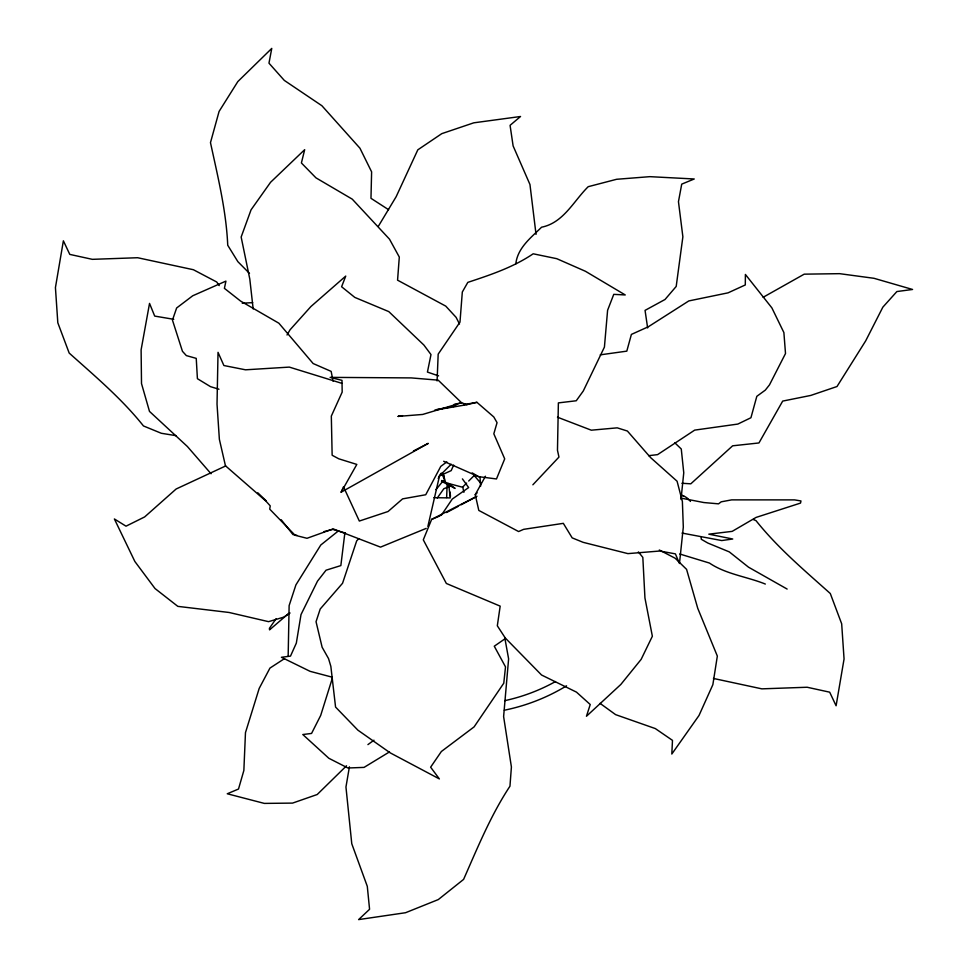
<?xml version="1.0" encoding="UTF-8"?>
<svg xmlns="http://www.w3.org/2000/svg" width="968" height="968" viewBox="0 0 968 968"><rect width="100%" height="100%" fill="white"/><g stroke="black" fill="none" stroke-linecap="round" stroke-linejoin="round"><path stroke-width="1.45" d="M288.161 656.244L289.129 605.605L295.906 584.902L320.783 545.008L338.268 531.009M437.088 380.944L438.177 354.143L459.981 322.114L462.317 292.009L467.81 282.378C490.582 274.827 512.979 267.434 533.186 253.797L556.769 258.686L585.471 271.294L625.243 294.95L613.76 294.357L607.601 310.28L604.419 347.113L583.293 390.975L576.25 400.764L558.379 402.894L557.471 450.277L558.959 457.077L532.872 484.799M446.635 497.54L447.192 483.347M681 499.488L683.759 472.808L681.266 448.983L674.865 442.86M344.898 532.642L340.845 565.59L326.047 570.2L317.504 581.139L301.012 614.571L296.329 643.115L290.497 656.122L281.422 657.284L310.087 671.332L331.964 677.116M349.412 766.825L345.951 787.032L351.771 843.745L367.296 886.337L369.57 909.291L358.62 919.6L405.568 912.715L438.298 899.575L463.587 879.404C477.611 847.665 490.74 815.286 509.954 786.21L511.406 766.983L503.614 716.574L508.611 658.845L504.86 638.251M515.811 263.877C517.529 247.941 530.96 237.656 541.584 227.202C563.497 222.821 573.588 201.078 588.205 186.691L616.616 179.286L649.867 176.66L694.25 178.983L681.726 184.126L678.459 201.671L682.876 236.809L676.196 286.443L665.028 299.487L645.051 310.377L647.64 327.946M427.892 526.386L439.508 475.893L441.009 473.328M332.326 678.278L320.698 715.425L311.563 733.441L302.803 734.53L328.842 758.271L347.899 767.999L364.053 767.394L389.511 751.894M476.97 496.245L431.655 519.38L423.294 539.841L446.357 583.474L500.178 606.137L497.322 625.788L505.272 637.997L541.548 675.011L576.48 692.132L590.238 704.522L586.451 716.26L620.827 684.461L641.143 659.377L652.359 636.242L644.942 597.982L642.825 557.386L638.384 551.917M413.469 450.955L428.267 443.368L341.147 492.192L343.507 486.807L359.334 521.05L388.035 511.515L402.603 498.871L425.738 494.745L440.767 466.394L446.829 461.893M453.641 465.1L451.197 470.617L439.508 475.893L438.226 478.555M557.471 417.196L591.303 430.191L617.221 427.844L627.397 431.038L650.593 457.598L677.068 481.217L682.38 501.484L683.311 527.112L679.463 563.485L675.398 553.865L659.74 551.022L627.905 553.623L583.111 542.322L572.185 537.881L563.328 523.349L523.64 529.339L518.594 531.541L478.809 510.426L475.24 494.684L485.452 476.232M341.147 492.192L356.817 464.422L338.8 458.808L332.145 455.25L331.322 416.095L342.176 392.113L341.994 380.351L330.1 377.375L411.243 377.907L438.189 380.158L461.579 402.761L466.951 404.66L476.909 402.313L493.801 416.966L497.056 422.665L493.825 433.809L504.703 458.868L496.487 478.954L478.567 476.655L443.659 461.276M287.036 335.001L290.037 329.81L310.934 306.517L345.745 276.074L341.607 286.746L354.808 297.406L388.797 311.611L423.911 345.068L430.99 354.566L427.433 372.075L438.601 375.886M378.306 226.379L396.154 196.698L417.813 149.834L441.795 133.644L473.776 122.827L520.542 116.499L510.075 125.332L513.113 145.914L529.956 184.501L536.03 234.353M441.275 515.351L452.238 499.077L468.657 487.569L462.414 478.882M276.074 618.734L269.406 628.329L269.54 629.89L288.621 613.494M437.282 498L443.84 488.719L450.035 486.311M435.963 489.602L443.296 480.697M358.753 538.692L356.684 540.87L342.551 583.268L320.214 609.005L316.04 621.71L322.126 647.241L328.551 658.627L330.85 666.359L335.569 707.076L357.894 730.162L390.152 752.826L439.375 778.925L430.627 767.188L441.36 751.507L474.102 726.883L503.771 683.202L505.514 666.891L494.273 646.213L505.381 638.529M346.532 765.773L317.214 794.51L292.554 803.101L264.337 803.404L227.262 793.772L238.503 789.029L243.863 770.467L245.473 732.631L259.194 688.405L269.951 668.089L284.519 658.615M466.636 483.092L462.51 487.219L445.607 482.705L443.344 474.259M468.694 481.023L474.877 474.84L473.8 475.058L480.648 483.068M439.508 475.893L451.161 464.265M475.24 494.684L477.103 492.845M367.925 744.61L373.963 740.205M290.061 612.998L283.854 617.1L268.559 621.662L229.089 612.478L177.834 606.367L155.025 588.544L134.855 561.476L114.381 518.957L126.009 526.181L144.655 516.924L176.14 488.997L225.701 465.935M763.135 297.285L804.214 274.162L839.595 273.666L874.007 278.3L912.57 289.468L896.876 291.549L882.84 307.171L865.719 340.809L837.005 386.522L810.785 395.428L782.688 401.091L758.948 442.957L732.631 445.812L690.813 483.819L681.908 483.262M446.575 512.532L458.481 506.204M461.131 504.788L475.687 497.044M431.655 519.38L439.908 515.932M426.186 528.395L380.533 547.126L333.161 528.891L307.001 538.293L295.071 535.268L269.721 509.144L270.229 505.865L265.825 501L225.447 465.765L219.373 439.339L217.026 404.164L218.03 352.34L223.886 365.529L245.533 369.812L289.323 367.102L341.97 383.376M324.026 531.601L332.738 529.411L345.516 533.09M454.198 404.346L461.579 402.761L422.677 414.449L398.138 416.397L401.091 415.768M436.786 409.488L450.156 407.092M453.133 406.56L456.097 406.028M463.527 404.697L476.909 402.313M398.138 416.397L402.531 415.647M434.741 410.154L466.951 404.66M600.233 354.845L626.804 351.142L631.39 334.42L648.354 326.748L688.817 300.927L728.045 292.844L745.3 284.943L745.396 274.452L771.871 307.872L783.886 332.556L785.508 353.538L769.463 384.901L765.301 390.128L756.819 396.323L750.938 417.74L737.834 424.069L694.685 430.119L657.587 454.633L648.705 455.674M242.23 303.214L252.684 302.633M433.846 497.673L450.205 497.915L448.62 483.468L455.093 488.441L441.456 481.253M176.128 435.673L161.317 433.277L143.47 425.956C121.762 398.695 95.021 376.201 69.176 353.054L57.814 322.78L55.43 287.581L63.38 240.814L69.793 254.403L92.335 259.339L137.637 257.73L193.382 269.721L216.711 281.99L219.228 285.62M173.756 319.307L154.698 316.088L149.532 303.407L141.11 349.835L141.51 383.594L149.495 411.412L187.368 446.49L211.036 473.751M682.029 533.066L721.729 540.555L732.74 539.007L708.806 534.167L732.171 531.371L756.105 517.408L800.536 503.082L800.96 500.952L794.607 499.887L731.651 499.875L721.208 501.823L718.534 503.844L703.869 502.549L680.637 498.036M296.994 535.377L292.965 534.566L281.204 519.755M713.44 678.447L761.852 688.853L807.143 687.244L829.685 692.18L836.098 705.769L844.06 659.002L841.676 623.803L830.302 593.529C804.456 570.382 777.727 547.888 756.008 520.639L753.261 519.501M679.705 553.986L709.435 563.049C725.867 574.218 747.042 576.674 765.337 584.055M680.637 495.084L683.662 495.967M218.949 389.233L210.528 386.668L197.411 378.694L196.238 358.378L186.34 355.595L182.456 351.311L172.461 320.13L176.636 307.981L192.729 295.772L225.931 281.107L224.407 288.343L240.584 301.072L278.881 323.215L313.148 363.544L331.153 371.385L333.065 381.126M441.711 480.479L445.704 482.209M659.305 549.993L675.156 558.234L686.578 569.365L697.746 608.315L717.336 656.086L712.859 684.678L699.017 715.473L671.816 754.036L672.482 740.363L655.324 728.577L615.612 714.638L600.063 703.373M787.141 589.064L748.53 567.188L729.279 551.881L707.79 543.024L701.231 539.236L701.231 536.708M472.19 472.892L478.567 476.655M388.579 209.693L370.974 198.319L371.615 171.844L359.939 148.201L321.896 105.73L284.302 80.404L268.971 63.174L271.766 48.4L237.838 81.566L219.083 111.441L210.479 142.623C217.788 176.539 226.197 210.443 227.734 245.255L237.874 261.675L249.49 273.387M441.989 474.623L444.203 476.232M257.791 492.797L266.309 500.952M459.485 323.977L456.097 317.347L445.752 306.118L397.57 280.175L399.3 257.052L389.499 239.169L352.255 199.154L315.955 177.846L301.399 162.975L304.678 149.677L270.568 182.286L251.051 209.838L241.153 237.027L249.804 279.087L253.168 308.961M441.868 473.231L444.421 479.753M462.656 486.662L463.914 492.301M450.059 492.059L450.483 496.366M480.007 477.176L480.624 486.166M680.879 495.011A16.88 16.88 0 0 1 690.474 501.448M566.558 685.828A194.157 194.157 0 0 1 504.328 710.222M555.499 681.557A184.888 184.888 0 0 1 504.739 700.663"/></g></svg>
